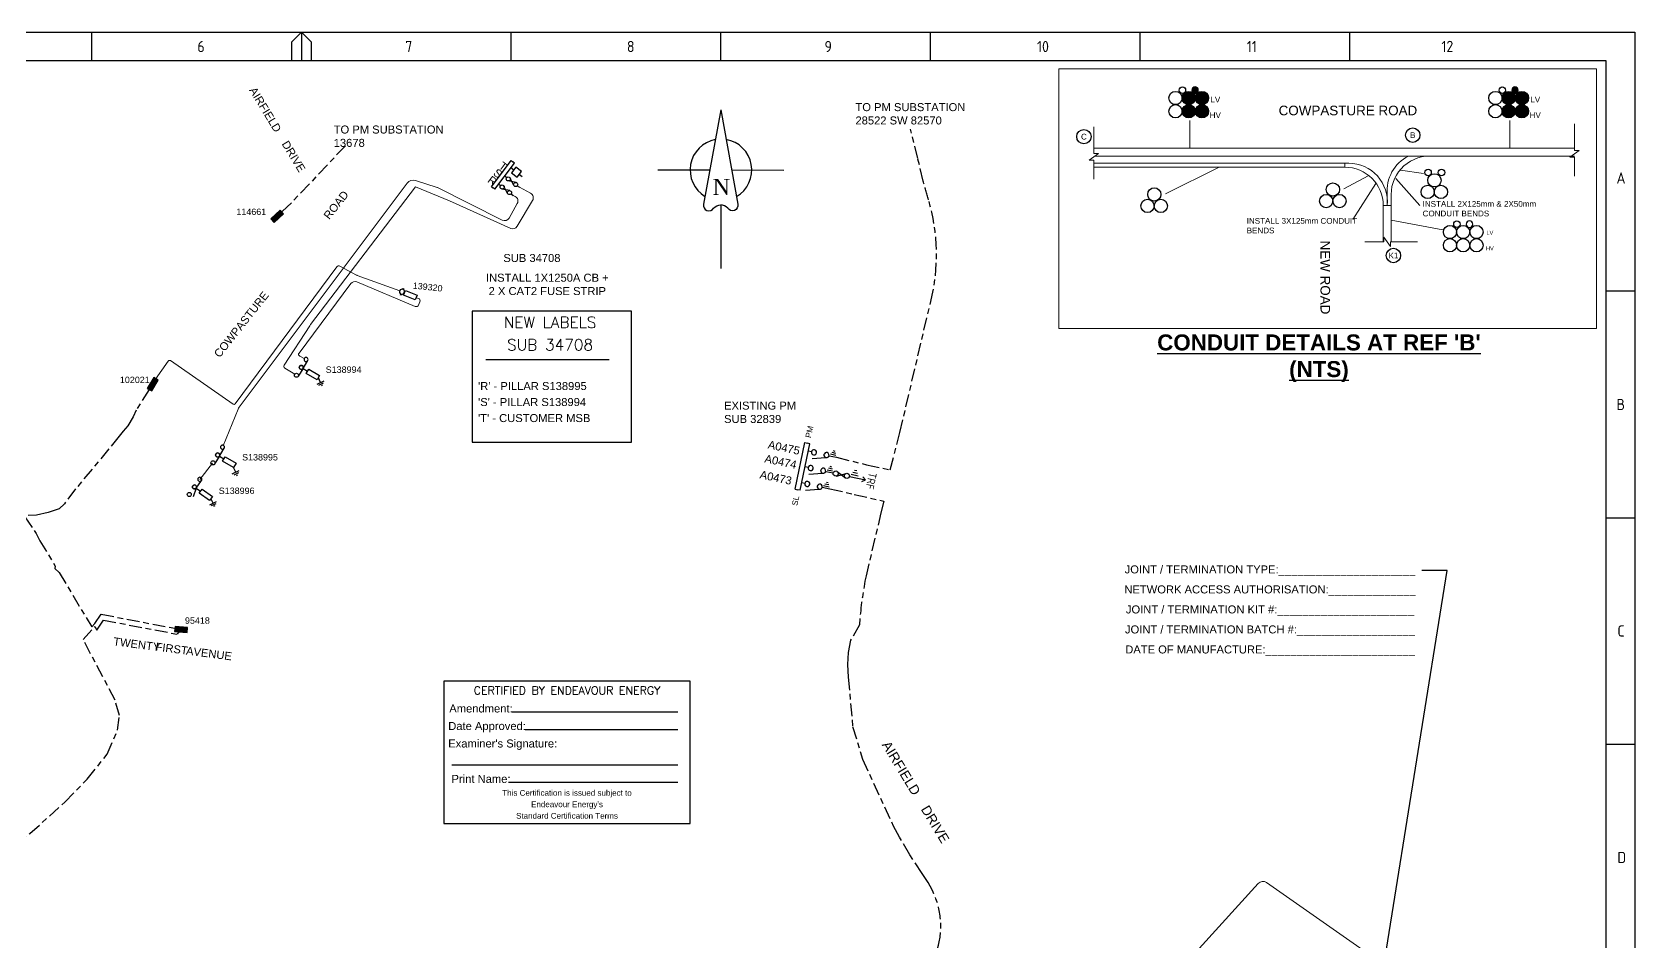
# Paper-space layout 'SHEET (2)' of a CAD drawing. Header units: metres, sheet in millimetres. Extents: x -9 to 824, y -5 to 581.
# Drawn here: x 323 to 824, y 297 to 581 of the extents above; entities that cross this region are included whole.
import ezdxf
from ezdxf import colors
from ezdxf.entities.mleader import LeaderData, LeaderLine
from ezdxf.enums import TextEntityAlignment as Align
from ezdxf.math import Vec2, Vec3

# ---------------------------------------------------------------- set-up
doc = ezdxf.new("R2010")
doc.units = ezdxf.units.M
doc.linetypes.add('Cable Exist UG', pattern=[8.2, 4, -1.2, 1.8, -1.2])
doc.layers.get('0').update_dxf_attribs({"color": 6})
for name, color, linetype in [('$0$_User Miscellaneous1', 7, 'Continuous'), ('_User Miscellaneous1', 7, 'Continuous'), ('Equip_HV_EXT', 7, 'Continuous'), ('Equip_LV_NEW', 7, 'Continuous'), ('Equip_SP_LV_EXT', 7, 'Continuous'), ('Mains_HV_EXT', 7, 'Continuous'), ('Mains_HV_MOD', 3, 'Continuous'), ('Mains_HV_NEW_U72', 7, 'Continuous'), ('Mains_LV_EXT', 7, 'Continuous'), ('Notes', 7, 'Continuous'), ('Sub_LV_NEW', 7, 'Continuous'), ('SupportsUG_SP_LV_EXT', 7, 'Continuous'), ('SupportsUG_SP_LV_NEW', 7, 'Continuous')]:
    doc.layers.add(name, color=color, linetype=linetype)
doc.layers.add('Cadastre Roads_SP_EXT', color=7, linetype='Continuous', lineweight=5)
doc.styles.add('ARIAL', font='arial.ttf', dxfattribs={"height": 2})
doc.styles.add('Elec', font='romand__.ttf')
doc.styles.add('iecARIAL', font='arial.ttf', dxfattribs={"height": 2})
doc.styles.add('iecISOCP', font='isocp.shx')
doc.styles.add('iecNAME', font='times.ttf')
doc.styles.add('IESYMBOL1', font='isocp.shx')
doc.styles.get("Standard").update_dxf_attribs({"font": 'arial.ttf'})
doc.styles.add('SWG_LABEL', font='arial.ttf')
doc.styles.add('SWITCH_LABEL', font='arial.ttf', dxfattribs={"height": 2.5})
doc.linetypes.add('Cable 1', pattern='A,7,-3,["//",Standard,S=1.5,R=0,X=-2.1,Y=-0.7],-0.001', length=10.001)
doc.linetypes.add('Cable G', pattern='A,6,-0.5,["G",Standard,S=1.7,R=0,X=0.3,Y=-0.8],-2.8', length=9.3)
doc.linetypes.add('Cable New UG', pattern='A,7,-0.25,["x",Standard,S=2,R=0,X=0.2,Y=-0.8],-2.1', length=9.35)

# ---------------------------------------------------------------- blocks, each defined once
blk = doc.blocks.new('NorthPnt 11(NP11)')
for p, q in [((-19.7, 0.02), (-3.49, 0)), ((3.32, 0), (19.7, -0.02)), ((-0.08, -10.94), (-0.08, -30.8))]:
    blk.add_line(p, q)
for points in [[(-0.08, 18.81), (-5.43, -10.68, 0.877048), (-2.29, -11.9, -0.1543), (-0.08, -10.94, 0.090511)], [(-0.08, 18.81), (5.26, -10.68, -0.877048), (2.13, -11.9, 0.1543), (-0.08, -10.94, -0.090511)]]:
    blk.add_lwpolyline(points, format="xyb")
for start, end in [(100.5988, 238.8643), (300.0994, 80.4374)]:
    blk.add_arc((0, 0), 9.64, start, end)
at = {"color": 7, "style": 'iecNAME'}
blk.add_text('N', height=5.02, dxfattribs=at).set_placement((-2.62, -7.82))
blk = doc.blocks.new('A1_FRAME_TITLE')
at = {"layer": 'Notes', "linetype": 'Continuous'}
for p, q in [((351.17, 574.39), (351.17, 583.39)), ((413.68, 580.39), (416.68, 583.39)), ((416.68, 583.39), (416.68, 574.39)), ((416.68, 583.39), (419.68, 580.39)), ((482.19, 574.39), (482.19, 583.39)), ((547.7, 574.39), (547.7, 583.39)), ((613.21, 574.39), (613.21, 583.39)), ((678.72, 574.39), (678.72, 583.39)), ((744.23, 574.39), (744.23, 583.39)), ((413.68, 574.39), (413.68, 580.39)), ((419.68, 580.39), (419.68, 574.39)), ((833.35, 502.43), (824.35, 502.43)), ((824.37, 431.68), (833.35, 431.68)), ((824.35, 360.93), (833.35, 360.93))]:
    blk.add_line(p, q, dxfattribs=at)
at = {"layer": 'Notes', "color": 3, "linetype": 'Continuous'}
blk.add_line((824.37, 5.97), (824.37, 574.39), dxfattribs=at)
at = {"layer": 'Notes', "color": 3, "linetype": 'Continuous', "flags": 128}
blk.add_lwpolyline([(824.37, 574.39), (149.5, 574.39)], dxfattribs=at)
at = {"layer": 'Notes', "color": 7, "style": 'iecISOCP'}
for s, p in [('6', (384.13, 577.12)), ('7', (449.08, 577.12)), ('8', (518.36, 577.12)), ('9', (580.11, 577.12)), ('10', (646.5, 577.12)), ('11', (712.06, 577.12)), ('12', (772.87, 577.16)), ('A', (827.58, 536.06)), ('B', (827.58, 465.31)), ('C', (827.87, 394.56)), ('D', (827.87, 323.81))]:
    blk.add_text(s, height=3.5, dxfattribs=at).set_placement(p)
at = {"layer": 'Notes', "color": 7, "style": 'iecISOCP', "flags": 8}
blk.add_attdef('VERSION_NO', text='', height=2.5, rotation=90, dxfattribs=at).set_placement((302.04, 43.81), align=Align.MIDDLE_CENTER)
at = {"layer": 'Notes', "color": 7, "style": 'iecISOCP'}
for tag, p in [('CAP_NO', (513.19, 43.46)), ('IE_NUM', (513.05, 37.81)), ('REF_No_1', (335.24, 32.31)), ('REF_1', (362.52, 32.31)), ('GEN_WO', (441.71, 31.76)), ('HV_SWITCH', (513.46, 32.16)), ('REF_No_2', (335.24, 26.31)), ('REF_2', (362.52, 26.31)), ('OH_WO', (441.71, 25.81)), ('UBD_REF', (513.05, 25.83)), ('REF_No_3', (335.24, 20.31)), ('REF_3', (362.52, 20.31)), ('UG_WO', (441.71, 20.05)), ('GIS_MAP_No', (513.05, 20.04)), ('REF_No_4', (335.24, 14.31)), ('REF_4', (362.52, 14.31)), ('SUB_WO', (441.71, 13.81)), ('HV_OP_DIAG', (513.33, 14.2)), ('LGA', (512.95, 7.78))]:
    blk.add_attdef(tag, p, '', height=2.5, dxfattribs=at)
at = {"layer": 'Notes', "style": 'iecISOCP'}
for tag, p in [('T1', (684.37, 39.47)), ('T2', (684.37, 34.35)), ('T3', (684.37, 28.92)), ('T4', (684.37, 23.66)), ('T5', (684.37, 18.23)), ('T6', (684.37, 12.97))]:
    blk.add_attdef(tag, text='', height=3.5, dxfattribs=at).set_placement(p, align=Align.CENTER)
at = {"layer": 'Notes', "color": 7, "style": 'iecISOCP'}
for tag, p in [('scale', (567.76, 33.27)), ('DRAWN', (567.76, 24.93)), ('DATE', (567.76, 16.88)), ('DESIGN', (605.62, 9.15))]:
    blk.add_attdef(tag, text='', height=2.5, dxfattribs=at).set_placement(p, align=Align.CENTER)
at = {"layer": 'Notes', "color": 4, "style": 'iecISOCP'}
blk.add_attdef('NUM', text='', height=7, dxfattribs=at).set_placement((792.37, 20.12), align=Align.MIDDLE_CENTER)
at = {"layer": 'Notes', "color": 1, "style": 'iecISOCP'}
blk.add_attdef('REV', text='', height=5, dxfattribs=at).set_placement((820.05, 17.1), align=Align.CENTER)
at = {"layer": 'Notes', "color": 7, "style": 'iecISOCP'}
for tag, p in [('NS', (790.71, 8.12)), ('SHTS', (805.41, 8.12))]:
    blk.add_attdef(tag, text='', height=2.5, dxfattribs=at).set_placement(p, align=Align.MIDDLE)
at = {"layer": 'Notes', "style": 'iecISOCP'}
blk.add_attdef('ExportID', (9.08, 2.39), '', height=2.5, dxfattribs=at)
at = {"layer": 'Notes', "style": 'iecISOCP', "flags": 1}
for tag, p in [('ProjectType', (14.17, -26.8)), ('ProjectNumber', (23.56, -26.82)), ('DrawingNumber', (35.51, -26.8)), ('ProjectDescription', (47.56, -26.83)), ('ExportDate', (60.28, -26.79)), ('ExportUserName', (69.15, -26.8)), ('DesignerCompanyName', (81.48, -26.79)), ('ExportAreaOfInterest', (97.1, -26.81)), ('GIS_SUCCESS', (112, -26.78)), ('CAD_SUCCESS', (121.79, -26.78)), ('DEPOTCODE', (132.11, -26.88)), ('ExportCategories', (140.08, -26.8)), ('Comments', (154.38, -26.88))]:
    blk.add_attdef(tag, p, '', height=1, dxfattribs=at)
blk = doc.blocks.new('NOTE_CERTIFIED-BY-IE')
at = {"color": 7, "linetype": 'Continuous', "lineweight": -3}
for p, q in [((21.25, 34.9), (73.15, 34.9)), ((25.46, 29.41), (73.15, 29.41)), ((2.51, 18.32), (73.15, 18.32)), ((20.45, 12.96), (73.15, 12.96))]:
    blk.add_line(p, q, dxfattribs=at)
blk.add_lwpolyline([(0, 0), (76.98, 0), (76.98, 44.52), (0, 44.52)], close=True)
at = {"color": 7, "lineweight": -3, "style": 'Elec'}
blk.add_text('CERTIFIED BY ENDEAVOUR ENERGY', height=2.52, dxfattribs=at).set_placement((38.51, 41.58), align=Align.MIDDLE_CENTER)
at = {"color": 7, "lineweight": -3}
for s, p in [('Amendment:', (1.7, 35.94)), ('Date Approved:', (1.37, 30.47)), ("Examiner's Signature:", (1.37, 25.01))]:
    blk.add_text(s, height=2.5, dxfattribs=at).set_placement(p, align=Align.MIDDLE_LEFT)
blk.add_text('Print Name:', height=2.5, dxfattribs=at).set_placement((2.4, 11.95), align=Align.BOTTOM_LEFT)
at = {"color": 7, "lineweight": -3, "insert": (38.49, 5.99), "char_height": 1.79, "attachment_point": 5, "line_spacing_factor": 1.2}
blk.add_mtext("This Certification is issued subject to \\PEndeavour Energy's \\PStandard Certification Terms", dxfattribs=at)
blk = doc.blocks.new('SWG_FUSE_EXT')
for points in [[(1.15, 0.72), (4.04, -0.71)], [(1.16, -0.72), (4.04, 0.73)]]:
    blk.add_lwpolyline(points)
for centre in [(0.8, 0), (4.4, 0.01)]:
    blk.add_circle(centre, 0.8)
blk = doc.blocks.new('SWG_SAFELINK_SFU_EXT')
for p, q in [((6.9, 0.59), (8.7, 0.58)), ((7.2, 1.19), (8.4, 1.18)), ((7.5, 1.79), (8.1, 1.79)), ((14.2, 0.01), (19.32, 0.01)), ((14.57, 0.76), (16.82, 0.76)), ((14.95, 1.51), (16.45, 1.51)), ((15.33, 2.26), (16.08, 2.26)), ((1.6, -2.02), (5.8, -0.81)), ((6.6, -0.01), (9, -0.02))]:
    blk.add_line(p, q)
for points in [[(1, 0), (0, 0)], [(18.32, -0.74), (19.32, 0.01), (18.33, 0.76)]]:
    blk.add_lwpolyline(points)
for points in [[(1.8, -0.8, 1), (1.8, 0.8, 1)], [(5.8, -0.81, 1), (5.8, 0.79, 1)]]:
    blk.add_lwpolyline(points, format="xyb", close=True)
blk.add_blockref('SWG_FUSE_EXT', (9, -0.02))
at = {"style": 'SWITCH_LABEL', "flags": 8}
blk.add_attdef('ASSET_NUM', text='', height=2.5, rotation=179.9544, dxfattribs=at).set_placement((-3, 0), align=Align.MIDDLE_LEFT)
at = {"flags": 1}
blk.add_attdef('Z', (0, 0), '', height=0.2, dxfattribs=at)
at = {"flags": 9}
for tag, p in [('ACTUAL_STATUS', (0, -0.4)), ('CONSTRUCTED_VOLTAGE', (0, -0.6)), ('OPERATING_VOLTAGE', (0, -1)), ('ORIENTATION', (0, -1.2)), ('OWNED_BY', (0, -1.4)), ('STATE', (0, -1.8)), ('SWITCH_TYPE', (0, -2)), ('STREETNAME', (0, -2.6)), ('SUBURB', (0, -2.8)), ('NO_PHASES', (0, -0.8)), ('PARENT', (0, -1.6)), ('USAGE', (0, -2.2)), ('LOCATION', (0, -2.4)), ('NOTES', (0, -3))]:
    blk.add_attdef(tag, text='', height=0.2, dxfattribs=at).set_placement(p, align=Align.MIDDLE_LEFT)
at = {"style": 'SWITCH_LABEL', "flags": 9}
blk.add_attdef('STREET_CODE', text='', height=0.2, dxfattribs=at).set_placement((0, -0.2), align=Align.MIDDLE_LEFT)
blk = doc.blocks.new('SWG_SAFELINK_SU_EXT')
for p, q in [((6.9, 0.59), (8.7, 0.58)), ((7.2, 1.19), (8.4, 1.18)), ((7.5, 1.79), (8.1, 1.79)), ((1.6, -2.02), (5.8, -0.81)), ((6.6, -0.01), (9, -0.02))]:
    blk.add_line(p, q)
blk.add_lwpolyline([(1, 0), (0, 0)])
for points in [[(1.8, -0.8, 1), (1.8, 0.8, 1)], [(5.8, -0.81, 1), (5.8, 0.79, 1)]]:
    blk.add_lwpolyline(points, format="xyb", close=True)
at = {"style": 'SWITCH_LABEL', "flags": 8}
blk.add_attdef('ASSET_NUM', text='', height=2.5, rotation=179.9544, dxfattribs=at).set_placement((-1.6, -0.02), align=Align.MIDDLE_LEFT)
at = {"flags": 1}
blk.add_attdef('Z', (0, 0), '', height=0.2, dxfattribs=at)
at = {"flags": 9}
for tag, p in [('ACTUAL_STATUS', (0, -0.4)), ('CONSTRUCTED_VOLTAGE', (0, -0.6)), ('OPERATING_VOLTAGE', (0, -1)), ('ORIENTATION', (0, -1.2)), ('OWNED_BY', (0, -1.4)), ('STATE', (0, -1.8)), ('SWITCH_TYPE', (0, -2)), ('STREETNAME', (0, -2.6)), ('SUBURB', (0, -2.8)), ('NO_PHASES', (0, -0.8)), ('PARENT', (0, -1.6)), ('USAGE', (0, -2.2)), ('LOCATION', (0, -2.4)), ('NOTES', (0, -3))]:
    blk.add_attdef(tag, text='', height=0.2, dxfattribs=at).set_placement(p, align=Align.MIDDLE_LEFT)
at = {"style": 'SWITCH_LABEL', "flags": 9}
blk.add_attdef('STREET_CODE', text='', height=0.2, dxfattribs=at).set_placement((0, -0.2), align=Align.MIDDLE_LEFT)
blk = doc.blocks.new('*U73')
for p, q in [((-1.6, 0), (-1.6, 14.86)), ((-1.6, 14.86), (-0.8, 14.86)), ((0, 14.86), (-0.8, 14.86)), ((0, 0), (0, 14.86)), ((-1.6, 0), (-0.8, 0)), ((0, 0), (-0.8, 0))]:
    blk.add_line(p, q)
for name, p in [('SWG_SAFELINK_SU_EXT', (0, 12.44)), ('SWG_SAFELINK_SFU_EXT', (0, 7.43)), ('SWG_SAFELINK_SU_EXT', (0, 2.38))]:
    blk.add_blockref(name, p)
at = {"style": 'IESYMBOL1'}
blk.add_text('TRF', height=2.5, rotation=269.9826, dxfattribs=at).set_placement((21.13, 7.44), align=Align.MIDDLE_CENTER)
at = {"style": 'ARIAL'}
blk.add_attdef('SWG_TYPE', text='', height=1.8, rotation=90, dxfattribs=at).set_placement((-0.97, 16.56), align=Align.MIDDLE_LEFT)
at = {"style": 'SWG_LABEL', "flags": 8}
for tag, p in [('ASSET_NUM3', (-2.68, 12.21)), ('ASSET_NUM2', (-2.68, 7.43)), ('ASSET_NUM1', (-2.68, 2.35))]:
    blk.add_attdef(tag, text='', height=2.5, rotation=179.9544, dxfattribs=at).set_placement(p, align=Align.MIDDLE_LEFT)
at = {"flags": 1}
blk.add_attdef('Z', (0, 0), '', height=0.2, rotation=90, dxfattribs=at)
at = {"style": 'ARIAL'}
blk.add_attdef('SUB_TYPE', text='', height=1.8, rotation=90, dxfattribs=at).set_placement((-0.72, -1.97), align=Align.MIDDLE_RIGHT)
blk = doc.blocks.new('DUCT_SMALL_NEW')
blk.add_circle((0, 0.4), 0.4)
for tag, flags, p in [('DUCT_CODE', 9, (1.5, 0)), ('XSECT_TYPE', 9, (1.5, -0.2)), ('STATE', 9, (1.5, -0.6)), ('OWNED_BY', 9, (1.5, -1)), ('OPERATED_BY', 9, (1.5, -1.2)), ('Z', 1, (1.5, -1.6)), ('FB_REFERENCE', 9, (1.5, -0.4)), ('NOTES', 9, (1.5, -0.8)), ('MAINTAINED_BY', 9, (1.5, -1.4))]:
    blk.add_attdef(tag, text='', height=0.2, dxfattribs=dict(flags=flags)).set_placement(p, align=Align.MIDDLE_LEFT)
blk = doc.blocks.new('DUCT_INDICATOR')
blk.add_circle((0, 0), 2.25)
blk.add_attdef('CODE', text='', height=1.8).set_placement((0, 0), align=Align.MIDDLE_CENTER)
at = {"flags": 1}
blk.add_attdef('Z', (0, 0), '', height=0.2, dxfattribs=at)
blk = doc.blocks.new('PILLAR_EXT')
blk.add_hatch(color=256).paths.add_polyline_path([(-2.475, 0.99), (-2.475, -0.99), (2.475, -0.99), (2.475, 0.99)])
blk.add_lwpolyline([(-2.475, -0.99), (2.475, -0.99), (2.475, 0.99), (-2.475, 0.99)], close=True)
for tag, p, flags in [('OWNED_BY', (0, -0.2), 9), ('STATE', (0, -0.4), 9), ('SUPPORT_TYPE', (0, -0.6), 9), ('STREETNAME', (0, -1.8), 9), ('SUBURB', (0, -2), 1), ('USAGE', (0, -0.8), 9), ('LEGEND', (0, -1), 9), ('LOCATION', (0, -1.2), 9), ('NOTES', (0, -1.4), 9), ('PARENT', (0, -1.6), 9)]:
    blk.add_attdef(tag, p, '', height=0.2, dxfattribs=dict(flags=flags))
at = {"style": 'iecARIAL', "flags": 8}
blk.add_attdef('ASSET_NUM', (1.5, 3.5), '', height=2.5, dxfattribs=at)
blk = doc.blocks.new('CIRCUIT_BREAKER_NEW')
for points in [[(1.4, 0), (0, 0)], [(4.2, 0), (5.6, 0)]]:
    blk.add_lwpolyline(points)
blk.add_lwpolyline([(4.2, -1.4), (4.2, 1.4), (1.4, 1.4), (1.4, -1.4)], close=True)
at = {"flags": 1}
for tag, p in [('ASSET_NUM', (-4.19, 2.2)), ('ORIENTATION', (-4.19, 2.93)), ('USAGE', (-4.19, 3.31)), ('LOCATION', (-4.19, 1.83)), ('NOTES', (-4.19, 1.39)), ('Z', (0, 0))]:
    blk.add_attdef(tag, p, '', height=0.2, dxfattribs=at)
blk.add_attdef('STATE', (-4.2, 1), '', height=0.2)
blk = doc.blocks.new('LV_UG_DFUSE_CLOSED_NEW')
for points in [[(1, 0), (0, 0)], [(5.04, 0.73), (2.16, -0.72)], [(5.05, -0.71), (2.16, 0.72)], [(6.2, 0.01), (7.2, 0.01)]]:
    blk.add_lwpolyline(points)
for centre in [(1.8, 0), (5.4, 0.01)]:
    blk.add_circle(centre, 0.8)
for tag, flags, p in [('ACTUAL_STATUS', 9, (1.5, 0)), ('CONSTRUCTED_VOLTAGE', 9, (1.5, -0.2)), ('OPERATED_BY', 9, (1.5, -0.6)), ('OWNED_BY', 9, (1.5, -1)), ('OPERATING_VOLTAGE', 9, (1.5, -1.2)), ('ORIENTATION', 9, (1.5, -1.4)), ('STATE', 9, (1.5, -1.6)), ('SWITCH_TYPE', 9, (1.5, -1.8)), ('Z', 1, (1.5, -2.4)), ('NO_PHASES', 9, (1.5, -0.4)), ('MAINTAINED_BY', 9, (1.5, -0.8)), ('USAGE', 9, (1.5, -2)), ('NOTES', 9, (1.5, -2.2))]:
    blk.add_attdef(tag, text='', height=0.2, dxfattribs=dict(flags=flags)).set_placement(p, align=Align.MIDDLE_LEFT)
blk = doc.blocks.new('*U56')
at = {"layer": 'Sub_LV_NEW'}
for p, q in [((-1.6, 0), (-1.6, 12.8)), ((-1.6, 12.8), (-0.8, 12.8)), ((0, 12.8), (-0.8, 12.8)), ((0, 0), (0, 12.8)), ((-1.6, 0), (-0.8, 0)), ((0, 0), (-0.8, 0))]:
    blk.add_line(p, q, dxfattribs=at)
blk = doc.blocks.new('Earth')
for p, q in [((0, -2.04), (0, 0)), ((-1.5, -2.04), (1.5, -2.04)), ((-1, -2.64), (1, -2.64)), ((-0.25, -3.24), (0.25, -3.24))]:
    blk.add_line(p, q)
blk = doc.blocks.new('PILLAR_NEW')
blk.add_wipeout([(-2.47, 0.99), (2.47, 0.99), (2.47, -0.99), (-2.47, -0.99)])
at = {"lineweight": -3}
blk.add_lwpolyline([(-2.47, 0.99), (2.47, 0.99), (2.47, -0.99), (-2.47, -0.99)], close=True, dxfattribs=at)
for tag, height, flags, p in [('STREET_CODE', 0.2, 9, (1.5, 2)), ('OWNED_BY', 0.2, 9, (1.5, 1.8)), ('OPERATED_BY', 0.2, 9, (1.5, 1.6)), ('STATE', 0.2, 9, (1.5, 1.2)), ('SUPPORT_TYPE', 0.2, 9, (1.5, 1)), ('SUBURB', 0.2, 9, (1.5, 0.2)), ('STREETNAME', 0.2, 9, (1.5, 0)), ('MAINTAINED_BY', 0.2, 9, (1.5, 1.4)), ('USAGE', 0.2, 9, (1.5, 0.8)), ('LEGEND', 0.2, 9, (1.5, 0.6)), ('PARENT', 0.2, 9, (1.5, 0.4)), ('ASSET_NUM', 2.5, 8, (2, 4)), ('Z', 0.2, 1, (1.5, -0.6)), ('LOCATION', 0.2, 9, (1.5, -0.2)), ('NOTES', 0.2, 9, (1.5, -0.4))]:
    blk.add_attdef(tag, text='', height=height, dxfattribs=dict(flags=flags)).set_placement(p, align=Align.MIDDLE_LEFT)
blk = doc.blocks.new('*U121')
for points in [[(0, 0.8), (3.6, 0.8)], [(4.4, 0.01), (4.4, 0.01)]]:
    blk.add_lwpolyline(points)
for centre in [(0, 0), (3.6, 0.01)]:
    blk.add_circle(centre, 0.8)
for tag, p, flags in [('ACTUAL_STATUS', (0, -1.4), 9), ('CONSTRUCTED_VOLTAGE', (0, -1.6), 9), ('OPERATING_VOLTAGE', (0, -2), 9), ('ORIENTATION', (0, -2.2), 9), ('STATE', (0, -2.4), 9), ('SWITCH_TYPE', (0, -2.6), 9), ('NO_PHASES', (0, -1.8), 9), ('USAGE', (0, -2.8), 9), ('NOTES', (0, -3), 1)]:
    blk.add_attdef(tag, p, '', height=0.2, dxfattribs=dict(flags=flags))
blk = doc.blocks.new('*U65')
at = {"rotation": 90}
blk.add_blockref('PILLAR_NEW', (0, 6.14), dxfattribs=at)
for tag, flags, p in [('USAGE', 9, (1.5, 0)), ('ORIENTATION', 9, (1.5, -0.2)), ('SUBURB', 9, (1.5, -0.8)), ('STREETNAME', 9, (1.5, -1)), ('OWNED_BY', 9, (1.5, -1.6)), ('OPERATED_BY', 9, (1.5, -1.8)), ('STATE', 9, (1.5, -2.2)), ('TYPE', 9, (1.5, -2.4)), ('Z', 1, (1.5, -2.8)), ('LEGEND', 9, (1.5, -0.4)), ('PARENT', 9, (1.5, -0.6)), ('LOCATION', 9, (1.5, -1.2)), ('NOTES', 9, (1.5, -1.4)), ('MAINTAINED_BY', 9, (1.5, -2)), ('LABEL_ALIGNMENT', 9, (1.5, -2.6))]:
    blk.add_attdef(tag, text='', height=0.2, dxfattribs=dict(flags=flags)).set_placement(p, align=Align.MIDDLE_LEFT)
blk.add_lwpolyline([(0, 1.6), (0, 3.67)])
at = {"xscale": -1}
blk.add_blockref('*U121', (0, 0.8), dxfattribs=at)
blk.add_blockref('*U121', (0, 0.8))
at = {"flags": 8}
blk.add_attdef('ASSET_NUM', text='', height=2.5, dxfattribs=at).set_placement((2, 10.38), align=Align.MIDDLE_LEFT)
blk = doc.blocks.new('*U120')
for points in [[(0, 0.8), (3.47, 1.77)], [(4.4, 0.01), (4.4, 0.01)]]:
    blk.add_lwpolyline(points)
for centre in [(0, 0), (3.6, 0.01)]:
    blk.add_circle(centre, 0.8)
for tag, p, flags in [('ACTUAL_STATUS', (0, -1.4), 9), ('CONSTRUCTED_VOLTAGE', (0, -1.6), 9), ('OPERATING_VOLTAGE', (0, -2), 9), ('ORIENTATION', (0, -2.2), 9), ('STATE', (0, -2.4), 9), ('SWITCH_TYPE', (0, -2.6), 9), ('NO_PHASES', (0, -1.8), 9), ('USAGE', (0, -2.8), 9), ('NOTES', (0, -3), 1)]:
    blk.add_attdef(tag, p, '', height=0.2, dxfattribs=dict(flags=flags))
blk = doc.blocks.new('*U66')
at = {"rotation": 90}
blk.add_blockref('PILLAR_NEW', (0, 6.14), dxfattribs=at)
for tag, flags, p in [('USAGE', 9, (1.5, 0)), ('ORIENTATION', 9, (1.5, -0.2)), ('SUBURB', 9, (1.5, -0.8)), ('STREETNAME', 9, (1.5, -1)), ('OWNED_BY', 9, (1.5, -1.6)), ('OPERATED_BY', 9, (1.5, -1.8)), ('STATE', 9, (1.5, -2.2)), ('TYPE', 9, (1.5, -2.4)), ('Z', 1, (1.5, -2.8)), ('LEGEND', 9, (1.5, -0.4)), ('PARENT', 9, (1.5, -0.6)), ('LOCATION', 9, (1.5, -1.2)), ('NOTES', 9, (1.5, -1.4)), ('MAINTAINED_BY', 9, (1.5, -2)), ('LABEL_ALIGNMENT', 9, (1.5, -2.6))]:
    blk.add_attdef(tag, text='', height=0.2, dxfattribs=dict(flags=flags)).set_placement(p, align=Align.MIDDLE_LEFT)
blk.add_lwpolyline([(0, 1.6), (0, 3.67)])
at = {"xscale": -1}
blk.add_blockref('*U121', (0, 0.8), dxfattribs=at)
blk.add_blockref('*U120', (0, 0.8))
at = {"flags": 8}
blk.add_attdef('ASSET_NUM', text='', height=2.5, dxfattribs=at).set_placement((2, 10.38), align=Align.MIDDLE_LEFT)
blk = doc.blocks.new('*U77')
for p, q in [((-2.48, 4.85), (-2.7, 5.3)), ((-2.18, 5), (-2.4, 5.45)), ((-1.64, 3.08), (-1.43, 2.63)), ((-1.34, 3.22), (-1.13, 2.77))]:
    blk.add_line(p, q)
blk.add_lwpolyline([(-1.49, 3.14, 1), (-2.34, 4.94, 1)], format="xyb", close=True)
at = {"flags": 9}
for tag, p in [('ACTUAL_STATUS', (0, 0)), ('CONSTRUCTED_VOLTAGE', (0, -0.2)), ('OPERATING_VOLTAGE', (0, -0.6)), ('ORIENTATION', (0, -0.8)), ('OWNED_BY', (0, -1)), ('STATE', (0, -1.2)), ('SWITCH_TYPE', (0, -1.4)), ('NO_PHASES', (0, -0.4)), ('USAGE', (0, -1.6)), ('LEGEND', (0, -1.8)), ('NOTES', (0, -2))]:
    blk.add_attdef(tag, text='', height=0.2, dxfattribs=at).set_placement(p, align=Align.MIDDLE_LEFT)
at = {"flags": 1}
blk.add_attdef('Z', (0, 0), '', height=0.2, dxfattribs=at)

psp = doc.layouts.new('SHEET (2)')

# ---------------------------------------------------------------- hatches: boundary and pattern name
at = {"layer": '$0$_User Miscellaneous1', "lineweight": 0}
h = psp.add_hatch(color=256, dxfattribs=at)
h.dxf.hatch_style = 1
h.paths.add_polyline_path([(682.76, 560.41, 1), (686.9, 560.41, 1)])
h = psp.add_hatch(color=256, dxfattribs=at)
h.dxf.hatch_style = 1
h.paths.add_polyline_path([(685.8, 562.87, 1), (687.82, 562.87, 1)])
at = {"layer": '$0$_User Miscellaneous1', "linetype": 'Continuous'}
h = psp.add_hatch(color=256, dxfattribs=at)
h.dxf.hatch_style = 1
h.paths.add_polyline_path([(686.9, 560.41, 1), (691.05, 560.41, 1)])
at = {"layer": '$0$_User Miscellaneous1', "lineweight": 0}
h = psp.add_hatch(color=256, dxfattribs=at)
h.dxf.hatch_style = 1
h.paths.add_polyline_path([(782.73, 560.41, 1), (786.88, 560.41, 1)])
h = psp.add_hatch(color=256, dxfattribs=at)
h.dxf.hatch_style = 1
h.paths.add_polyline_path([(785.77, 562.87, 1), (787.8, 562.87, 1)])
at = {"layer": '$0$_User Miscellaneous1', "linetype": 'Continuous'}
h = psp.add_hatch(color=256, dxfattribs=at)
h.dxf.hatch_style = 1
h.paths.add_polyline_path([(786.88, 560.41, 1), (791.02, 560.41, 1)])
h = psp.add_hatch(color=256, dxfattribs=at)
h.dxf.hatch_style = 1
h.paths.add_polyline_path([(686.9, 556.26, 1), (682.76, 556.26, 1)])
h = psp.add_hatch(color=256, dxfattribs=at)
h.dxf.hatch_style = 1
h.paths.add_polyline_path([(686.9, 556.26, 1), (691.05, 556.26, 1)])
h = psp.add_hatch(color=256, dxfattribs=at)
h.dxf.hatch_style = 1
h.paths.add_polyline_path([(786.88, 556.26, 1), (782.73, 556.26, 1)])
h = psp.add_hatch(color=256, dxfattribs=at)
h.dxf.hatch_style = 1
h.paths.add_polyline_path([(786.88, 556.26, 1), (791.02, 556.26, 1)])

# ---------------------------------------------------------------- linework, layer by layer
at = {"layer": '$0$_User Miscellaneous1', "lineweight": 0}
for p, q in [((655.15, 551.44), (655.15, 543.04)), ((685.23, 544.86), (685.23, 553.35)), ((785.2, 544.86), (785.2, 553.35)), ((805.34, 552.39), (805.34, 543.99)), ((656.68, 543.04), (653.77, 540.94)), ((655.15, 544.77), (805.34, 544.77)), ((655.15, 543.04), (656.68, 543.04)), ((655.61, 542.27), (758.87, 542.27)), ((760.12, 542.27), (805.34, 542.27)), ((806.87, 543.99), (803.96, 541.89)), ((803.96, 541.89), (805.34, 541.89)), ((805.34, 543.99), (806.87, 543.99)), ((805.34, 541.89), (805.34, 536)), ((653.77, 540.94), (655.15, 540.94)), ((655.15, 540.94), (655.15, 535.05)), ((655.15, 540.05), (734.87, 540.05)), ((655.15, 538.8), (733.62, 538.8)), ((694.39, 538.8), (677.53, 530.46)), ((740.94, 536.1), (733.35, 531.99)), ((733.62, 538.8), (733.62, 540.05)), ((758.22, 536.85), (751.03, 537.89)), ((743.26, 533.75), (736.15, 522.46)), ((749.51, 535.24), (757.05, 526.82)), ((745.62, 526.8), (745.62, 515.51)), ((745.62, 526.8), (748.12, 526.8)), ((746.87, 530.27), (746.87, 526.8)), ((746.87, 526.8), (746.87, 526.8)), ((748.12, 529.02), (748.12, 515.51)), ((748.12, 522.27), (764.28, 519.2)), ((747.89, 513.99), (745.8, 516.9)), ((745.8, 516.9), (745.8, 515.51)), ((745.8, 515.51), (739.9, 515.51)), ((756.29, 515.51), (747.89, 515.51)), ((747.89, 515.51), (747.89, 513.99))]:
    psp.add_line(p, q, dxfattribs=at)
psp.add_lwpolyline([(644.2, 569.55), (812.29, 569.55), (812.29, 488.38), (644.2, 488.38)], close=True, dxfattribs=at)
at = {"layer": '$0$_User Miscellaneous1'}
for centre in [(680.69, 560.41), (684.83, 560.41), (688.98, 560.41), (780.66, 560.41), (784.8, 560.41), (788.95, 560.41), (680.69, 556.26), (684.83, 556.26), (688.98, 556.26), (780.66, 556.26), (784.8, 556.26), (788.95, 556.26), (761.61, 534.69), (674.08, 530.3), (729.9, 531.82), (759.5, 531.07), (763.65, 531.07), (671.97, 526.69), (676.11, 526.69), (727.79, 528.21), (731.93, 528.21), (766.47, 518.54), (766.47, 514.4), (770.61, 518.54), (770.61, 514.4), (774.76, 518.54), (774.76, 514.4)]:
    psp.add_circle(centre, 2.07, dxfattribs=at)
at = {"layer": '$0$_User Miscellaneous1', "lineweight": 0}
for centre, radius, start, end in [((758.99, 531.39), 12.17, 116.6138, 185.2722), ((760.16, 530.18), 12.09, 90.1852, 185.4831), ((733.62, 526.8), 12, 0, 90), ((734.83, 527.95), 12.09, 354.5169, 89.8148)]:
    psp.add_arc(centre, radius, start, end, dxfattribs=at)
at = {"layer": 'Mains_HV_EXT', "linetype": 'Cable Exist UG'}
psp.add_lwpolyline([(574.78, 448.17), (584.17, 445.84), (591.55, 444.28), (594.58, 455.95), (604.22, 496.83), (604.22, 496.83, 0.133967), (603.54, 528.6), (603.54, 528.6, 0.004133), (601.89, 534.48), (601.89, 534.48), (600.17, 541.5), (597.89, 550.68)], format="xyb", dxfattribs=at)
at = {"layer": 'Mains_HV_MOD', "linetype": 'Cable Exist UG'}
for points in [[(572.69, 438.33), (580.34, 436.6), (589.51, 434.45), (588.66, 430.84), (588.66, 430.84), (583.99, 411.09), (583.99, 411.09, 0.028391), (582.09, 397.79), (582.09, 397.79), (581.94, 395.8), (579.19, 391.08), (578.42, 387.22), (578.2, 383.44), (578.45, 379.46), (578.45, 379.46), (579.81, 364.09), (582.93, 353.86), (592.52, 333.06)], [(504.21, 178.86), (602.11, 270.24, 0.193506), (602.43, 270.91), (603.27, 286.16), (603.27, 286.16), (604.53, 289.53), (605.31, 291.67), (606.16, 293.92), (606.63, 295.8), (606.63, 295.8, 0.085456), (607.24, 303.89, -0.004446), (607.25, 303.85, 0.092694), (604.98, 312.3), (604.98, 312.3), (604.66, 313.04), (603.4, 315.32), (601.52, 318.19), (597.72, 323.96), (594.46, 329.47), (592.52, 333.06)]]:
    psp.add_lwpolyline(points, format="xyb", dxfattribs=at)
at = {"layer": 'Mains_HV_NEW_U72', "linetype": 'Cable New UG', "lineweight": 0, "flags": 128}
for points in [[(383.14, 451.8), (387.77, 463.2, -0.072609), (388.1, 463.81), (440.59, 533.83, -0.32094), (443.25, 534.67), (450.01, 532.47, -0.017995), (450.12, 532.43), (470.33, 522.29, 0.398128), (472.44, 522.92), (475.03, 527.44, 0.425169), (474.38, 529.65), (473.73, 529.99)], [(475.66, 532.53), (479.18, 530.65, -0.428293), (479.81, 528.42), (475, 520.33, -0.380536), (472.97, 519.69), (453.83, 528.27, 0.007143), (453.79, 528.29), (443.17, 532.69), (410.41, 489.61, 0.050345), (410.16, 489.2), (402.13, 476.92, 0.425053), (402.34, 476.02), (405.48, 474.13)]]:
    psp.add_lwpolyline(points, format="xyb", dxfattribs=at)
psp.add_lwpolyline([(379.81, 446.29), (375.83, 441.27)], dxfattribs=at)
at = {"layer": 'Mains_LV_EXT', "linetype": 'Cable Exist UG'}
for points in [[(421.32, 545.51), (404.45, 527.68), (399.97, 523.47)], [(359.98, 469.32), (355.93, 462.9), (355.03, 460.76), (355.03, 460.76), (353.31, 458.05), (351.88, 456.37), (350.59, 454.73), (347.4, 450.79), (347.4, 450.79), (337, 438.27), (333.51, 433.62), (331.86, 432.1), (328.4, 430.9), (324.79, 430.12), (322.14, 429.98)], [(321.17, 429.6), (324.64, 424.4), (325.85, 422.12), (325.85, 422.12), (330.64, 414.17), (330.47, 413.47), (331.86, 412.14), (342.07, 395.19), (343.04, 396.21), (343.04, 396.21), (344.98, 399.14), (369.93, 394.4)], [(270.06, 298.87), (290.81, 313.87), (315.53, 326.07), (322.71, 330.62), (333.62, 340.45), (340.63, 347.67), (346.9, 355.41), (350.08, 362.91), (350.67, 367.55), (349.36, 372.3), (339.33, 391.29), (342.99, 395.29), (343.61, 394.17), (345.69, 397.32), (368.85, 392.9), (369.93, 394.4)]]:
    psp.add_lwpolyline(points, dxfattribs=at)
at = {"layer": 'Notes', "lineweight": 30}
psp.add_line((465.23, 478.76), (503.73, 478.76), dxfattribs=at)
at = {"layer": 'Notes', "color": 3, "linetype": 'Continuous'}
psp.add_lwpolyline([(-9.08, 581), (824.27, 581), (824.27, -5.42), (-9.08, -5.42)], close=True, dxfattribs=at)
at = {"layer": 'Notes'}
psp.add_lwpolyline([(460.91, 452.91), (510.66, 452.91), (510.66, 493.82), (460.91, 493.82)], close=True, dxfattribs=at)

# ---------------------------------------------------------------- block references
at = {"layer": '$0$_User Miscellaneous1', "yscale": 2.526919885497132, "zscale": 2.526919885497132}
for p, xscale in [((682.86, 561.86), 2.526919885497132), ((686.81, 561.86), -2.526919885497132), ((782.83, 561.86), 2.526919885497132), ((786.79, 561.86), -2.526919885497132), ((759.63, 536.14), 2.526919885497132), ((763.84, 536.14), 2.526919885497132), ((768.64, 519.99), 2.526919885497132), ((772.59, 519.99), -2.526919885497132)]:
    psp.add_blockref('DUCT_SMALL_NEW', p, dxfattribs=dict(at, xscale=xscale))
at = {"layer": '$0$_User Miscellaneous1', "linetype": 'Cable New UG'}
for p, values in [((754.84, 548.8), {'CODE': 'B'}), ((652.08, 548.33), {'CODE': 'C'}), ((748.81, 511.2), {'CODE': 'K1'})]:
    psp.add_blockref('DUCT_INDICATOR', p, dxfattribs=at).add_auto_attribs(values)
psp.add_blockref('A1_FRAME_TITLE', (-9.08, -2.39))
at = {"layer": 'Equip_HV_EXT', "linetype": 'Cable Exist UG'}
ref = psp.add_blockref('*U73', (563.39, 437.89), dxfattribs=dict(at, rotation=348.021144743379))
ref.add_attrib('ASSET_NUM1', 'A0473', dxfattribs={"layer": '0', "height": 2.5, "rotation": 348, "style": 'SWG_LABEL'}).set_placement((550.88, 442.87), align=Align.MIDDLE_LEFT)
ref.add_attrib('ASSET_NUM2', 'A0474', dxfattribs={"layer": '0', "height": 2.5, "rotation": 348, "style": 'SWG_LABEL'}).set_placement((552.38, 447.86), align=Align.MIDDLE_LEFT)
ref.add_attrib('ASSET_NUM3', 'A0475', dxfattribs={"layer": '0', "height": 2.5, "rotation": 348, "style": 'SWG_LABEL'}).set_placement((553.42, 452.23), align=Align.MIDDLE_LEFT)
ref.add_attrib('SUB_TYPE', '      SL', dxfattribs={"layer": '0', "height": 1.8, "rotation": 78.0211, "style": 'ARIAL'}).set_placement((562.28, 436.11), align=Align.MIDDLE_RIGHT)
ref.add_attrib('SWG_TYPE', 'PM', dxfattribs={"layer": '0', "height": 1.8, "rotation": 78.0211, "style": 'ARIAL'}).set_placement((565.89, 454.28), align=Align.MIDDLE_LEFT)
at = {"layer": 'Equip_LV_NEW', "lineweight": 0, "xscale": 0.8, "yscale": 0.8, "zscale": 0.8, "rotation": 322.7493485874703}
for name, p in [('*U56', (467.97, 531.93)), ('LV_UG_DFUSE_CLOSED_NEW', (471.07, 536)), ('CIRCUIT_BREAKER_NEW', (473.01, 538.56)), ('LV_UG_DFUSE_CLOSED_NEW', (469.14, 533.47))]:
    psp.add_blockref(name, p, dxfattribs=at)
at = {"layer": 'Notes'}
for name, p in [('NorthPnt 11(NP11)', (538.66, 537.93)), ('NOTE_CERTIFIED-BY-IE', (452.07, 333.76))]:
    psp.add_blockref(name, p, dxfattribs=at)
at = {"layer": 'Notes', "lineweight": 0, "xscale": 0.8, "yscale": 0.8, "zscale": 0.8, "rotation": 25.95160777295245}
for p in [(412.85, 473), (386.32, 444.95), (379.28, 435.32)]:
    psp.add_blockref('Earth', p, dxfattribs=at)
at = {"layer": 'SupportsUG_SP_LV_EXT'}
ref = psp.add_blockref('PILLAR_EXT', (399.97, 523.47), dxfattribs=dict(at, xscale=0.8, yscale=0.8, zscale=0.8, rotation=42.58889543145192))
ref.add_attrib('ASSET_NUM', '114661', dxfattribs={"layer": '0', "height": 2, "style": 'iecARIAL'}).set_placement((396.56, 524.86), align=Align.MIDDLE_RIGHT)
ref = psp.add_blockref('PILLAR_EXT', (361.09, 471), dxfattribs=dict(at, xscale=0.8, yscale=0.8, zscale=0.8, rotation=59.87759532254063))
ref.add_attrib('ASSET_NUM', '102021', dxfattribs={"layer": '0', "height": 2, "style": 'iecARIAL'}).set_placement((350.84, 472.37), align=Align.MIDDLE_LEFT)
ref = psp.add_blockref('PILLAR_EXT', (369.97, 394.37), dxfattribs=dict(at, xscale=0.8, yscale=0.8, zscale=0.8, rotation=355.2899794128281))
ref.add_attrib('ASSET_NUM', '95418', dxfattribs={"layer": '0', "height": 2, "style": 'iecARIAL'}).set_placement((371.17, 397.17), align=Align.MIDDLE_LEFT)

# ---------------------------------------------------------------- texts
at = {"layer": '$0$_User Miscellaneous1'}
for s, height, p in [('LV', 1.8, (693.15, 560.82)), ('LV', 1.8, (793.12, 560.82)), ('HV', 1.8, (693.15, 555.95)), ('HV', 1.8, (793.12, 555.95)), ('LV', 1.253, (778.93, 518.95)), ('HV', 1.253, (778.93, 514.08))]:
    psp.add_text(s, height=height, dxfattribs=at).set_placement(p, align=Align.TOP_CENTER)
psp.add_text('COWPASTURE ROAD', height=3, dxfattribs=at).set_placement((712.93, 555.01))
psp.add_text('NEW ROAD', height=3, rotation=270, dxfattribs=at).set_placement((726.01, 515.87))
at = {"layer": '_User Miscellaneous1', "color": 6, "lineweight": 0, "char_height": 1.8, "attachment_point": 1}
for s, insert in [('{\\C256;INSTALL 2X125mm & 2X50mm CONDUIT BENDS}', (757.92, 528.23)), ('{\\C256;INSTALL 3X125mm CONDUIT BENDS}', (702.95, 522.92))]:
    psp.add_mtext_dynamic_manual_height_columns(s, width=37.6397, gutter_width=4, heights=[0], dxfattribs=dict(at, insert=insert))
at = {"layer": 'Cadastre Roads_SP_EXT'}
for s, height, rotation, p in [('AIRFIELD    DRIVE', 2.5, 301.2106, (391.15, 562.85)), ('COWPASTURE                               ROAD', 2.5, 51.585, (381.99, 479.09)), ('TWENTY', 2.5, 352.614, (348.65, 389.48)), ('FIRST', 2.5, 352.614, (361.86, 387.82)), ('AVENUE', 2.5, 352.614, (371.41, 386.57)), ('AIRFIELD    DRIVE', 3, 301.2106, (588.83, 358.37))]:
    psp.add_text(s, height=height, rotation=rotation, dxfattribs=at).set_placement(p)
at = {"layer": 'Equip_LV_NEW', "char_height": 2.5, "width": 0.9055, "attachment_point": 1, "rotation": 322.7493, "style": 'iecARIAL'}
for s, insert in [('R', (466.99, 536.29)), ('S', (468.78, 538.55)), ('T', (470.49, 540.71))]:
    psp.add_mtext(s, dxfattribs=dict(at, insert=insert))
at = {"layer": 'Notes', "color": 0, "lineweight": 0, "char_height": 2.5, "attachment_point": 1}
for s, width, insert in [('TO PM SUBSTATION 28522 SW 82570', 40.8272, (580.69, 558.81)), ('TO PM SUBSTATION 13678', 40.8272, (417.65, 551.81)), ('\\pi8.55782;SUB 34708', 34.6685, (462.1, 511.68))]:
    psp.add_mtext_dynamic_manual_height_columns(s, width=width, gutter_width=4, heights=[0], dxfattribs=dict(at, insert=insert))
at = {"layer": 'Notes', "insert": (485.27, 486.82), "char_height": 3.5, "attachment_point": 5, "line_spacing_factor": 1.2, "style": 'Elec'}
psp.add_mtext('NEW LABELS\\PSUB 34708', dxfattribs=at)
at = {"layer": 'Notes', "linetype": 'Cable G', "insert": (725.53, 479.14), "char_height": 5, "attachment_point": 5}
psp.add_mtext_dynamic_manual_height_columns("{\\fArial|b1|i0|c0|p34;\\LCONDUIT DETAILS AT REF 'B'\\P(NTS)}", width=101.6004, gutter_width=4, heights=[0], dxfattribs=at)
at = {"layer": 'Notes', "insert": (462.77, 465.41), "char_height": 2.5, "attachment_point": 4, "line_spacing_factor": 1.2}
psp.add_mtext("'R' - PILLAR S138995\\P'S' - PILLAR S138994\\P'T' - CUSTOMER MSB", dxfattribs=at)
at = {"layer": 'Notes', "color": 0, "insert": (539.64, 465.56), "char_height": 2.5, "attachment_point": 1, "style": 'iecARIAL'}
psp.add_mtext_dynamic_manual_height_columns('EXISTING PM\\PSUB 32839', width=23.269, gutter_width=10, heights=[0], dxfattribs=at)

# ---------------------------------------------------------------- leaders
at = {"layer": 'Notes'}
ml = psp.add_multileader_mtext('Standard', dxfattribs=at)
ml.set_content('INSTALL 1X1250A CB + 2 X CAT2 FUSE STRIP', color=256)
ml.set_leader_properties()
ml.build(insert=Vec2(0, 0))
ml.multileader.update_dxf_attribs({"leader_type": 0, "has_text_frame": 1, "arrow_head_size": 2.5})
ctx = ml.context
ctx.base_point, ctx.char_height, ctx.arrow_head_size, ctx.plane_origin = Vec3(463.49, 504.25), 2.5, 2.5, Vec3(455.49, 473.5)
ctx.text_align_type = 1
notes = []
notes.append((ctx, [(0, (1, 1, 0), (455.49, 504.25), (1, 0), 8, [(0, [(455.49, 473.5)], 0, [])])]))
ctx.mtext.insert, ctx.mtext.width, ctx.mtext.alignment, ctx.mtext.flow_direction = Vec3(484.4, 505.52), 39.0463, 2, 5
for ctx, leaders in notes:
    for number, flags, end, landing, length, lines in leaders:
        leader = LeaderData()
        leader.index, (leader.has_last_leader_line, leader.has_dogleg_vector, leader.attachment_direction) = number, flags
        leader.last_leader_point, leader.dogleg_vector, leader.dogleg_length = Vec3(end), Vec3(landing), length
        for number, points, colour, breaks in lines:
            line = LeaderLine()
            line.index, line.vertices, line.color, line.breaks = number, Vec3.list(points), colors.encode_raw_color(colour), breaks
            leader.lines.append(line)
        ctx.leaders.append(leader)

# ---------------------------------------------------------------- next in the draw order: block references
at = {"layer": 'Equip_LV_NEW', "linetype": 'Cable New UG'}
ref = psp.add_blockref('*U65', (406.97, 476.59), dxfattribs=dict(at, xscale=0.8, yscale=0.8, zscale=0.8, rotation=238.565421265591))
ref.add_attrib('ASSET_NUM', 'S138994', dxfattribs={"layer": '0', "height": 2}).set_placement((415.15, 475.55), align=Align.MIDDLE_LEFT)
ref = psp.add_blockref('*U65', (380.85, 449.22), dxfattribs=dict(at, xscale=0.8, yscale=0.8, zscale=0.8, rotation=238.565421265591))
ref.add_attrib('ASSET_NUM', 'S138995', dxfattribs={"layer": '0', "height": 2}).set_placement((389.03, 448.18), align=Align.MIDDLE_LEFT)
at = {"layer": 'SupportsUG_SP_LV_NEW'}
ref = psp.add_blockref('PILLAR_NEW', (441.58, 498.83), dxfattribs=dict(at, xscale=0.8, yscale=0.8, zscale=0.8, rotation=157.859144183731))
ref.add_attrib('ASSET_NUM', '139320', dxfattribs={"layer": '0', "height": 2, "rotation": 354.0888}).set_placement((442.38, 501.86), align=Align.MIDDLE_LEFT)

# ---------------------------------------------------------------- next in the draw order: leaders
at = {"layer": 'Notes'}
ml = psp.add_multileader_mtext('Standard', dxfattribs=at)
ml.set_content('\\pxsm1.5;{\\C7;JOINT / TERMINATION TYPE:______________________\\PNETWORK ACCESS AUTHORISATION:______________\\PJOINT / TERMINATION KIT #:______________________\\PJOINT / TERMINATION BATCH #:___________________\\PDATE OF MANUFACTURE:________________________}', color=256)
ml.set_leader_properties()
ml.build(insert=Vec2(0, 0))
ml.multileader.update_dxf_attribs({"has_text_frame": 1, "arrow_head_size": 2.5})
ctx = ml.context
ctx.base_point, ctx.char_height, ctx.arrow_head_size, ctx.plane_origin = Vec3(662.82, 412.8), 2.5, 2.5, Vec3(807.87, 306.34)
ctx.text_align_type = 1
notes = []
notes.append((ctx, [(1, (1, 1, 0), (765.63, 412.8), (-1, 0), 8, [(0, [(746.28, 292.1)], 0, [])])]))
ctx.mtext.insert, ctx.mtext.alignment, ctx.mtext.flow_direction = Vec3(710.23, 414.4), 2, 5
ctx.mtext.has_bg_fill, ctx.mtext.bg_color, ctx.mtext.bg_scale_factor, ctx.mtext.bg_transparency, ctx.mtext.use_window_bg_color = 1, -1027028792, 1.5, 0, 1
for ctx, leaders in notes:
    for number, flags, end, landing, length, lines in leaders:
        leader = LeaderData()
        leader.index, (leader.has_last_leader_line, leader.has_dogleg_vector, leader.attachment_direction) = number, flags
        leader.last_leader_point, leader.dogleg_vector, leader.dogleg_length = Vec3(end), Vec3(landing), length
        for number, points, colour, breaks in lines:
            line = LeaderLine()
            line.index, line.vertices, line.color, line.breaks = number, Vec3.list(points), colors.encode_raw_color(colour), breaks
            leader.lines.append(line)
        ctx.leaders.append(leader)

# ---------------------------------------------------------------- next in the draw order: linework, layer by layer
at = {"layer": 'Mains_HV_NEW_U72', "linetype": 'Cable New UG', "lineweight": 0, "flags": 128}
for points in [[(362.01, 472.55), (365.95, 478.24, -0.418731), (366.62, 478.37), (386.21, 464.77, 0.405064), (386.87, 464.88), (418.59, 507.65, -0.372369), (419.61, 507.88), (424.81, 505.09, 0.035186), (425.02, 504.99), (438.28, 500.22)], [(408.46, 479.02), (407.02, 479.8, -0.458057), (406.81, 480.75), (423.05, 502.41, -0.330899), (424.88, 502.95), (443.14, 495.3, 0.415098), (444.19, 495.73), (444.61, 496.75, 0.422855), (444.15, 497.8), (443.34, 498.11)]]:
    psp.add_lwpolyline(points, format="xyb", dxfattribs=at)
at = {"layer": 'Mains_HV_NEW_U72', "linetype": 'Cable 1', "lineweight": 0, "flags": 128}
psp.add_lwpolyline([(743.48, 291.28), (709.16, 315.31, 0.377641), (706.53, 315.02), (682, 288.01), (678.51, 283.29), (534.21, 126.55, -0.434357), (532.74, 126.54), (493.83, 167.61, -0.415504), (493.87, 169.03), (503.48, 178.05)], format="xyb", dxfattribs=at)

# ---------------------------------------------------------------- next in the draw order: block references
at = {"layer": 'Equip_LV_NEW', "linetype": 'Cable New UG'}
ref = psp.add_blockref('*U66', (373.64, 439.29), dxfattribs=dict(at, xscale=0.8, yscale=0.8, zscale=0.8, rotation=234.8530589288777))
ref.add_attrib('ASSET_NUM', 'S138996', dxfattribs={"layer": '0', "height": 2}).set_placement((381.73, 437.71), align=Align.MIDDLE_LEFT)
at = {"layer": 'Equip_SP_LV_EXT', "xscale": 0.8, "yscale": 0.8, "zscale": 0.8, "rotation": 129.498433034847}
psp.add_blockref('*U77', (440.52, 503.12), dxfattribs=at)

doc.saveas('drawing.dxf')
